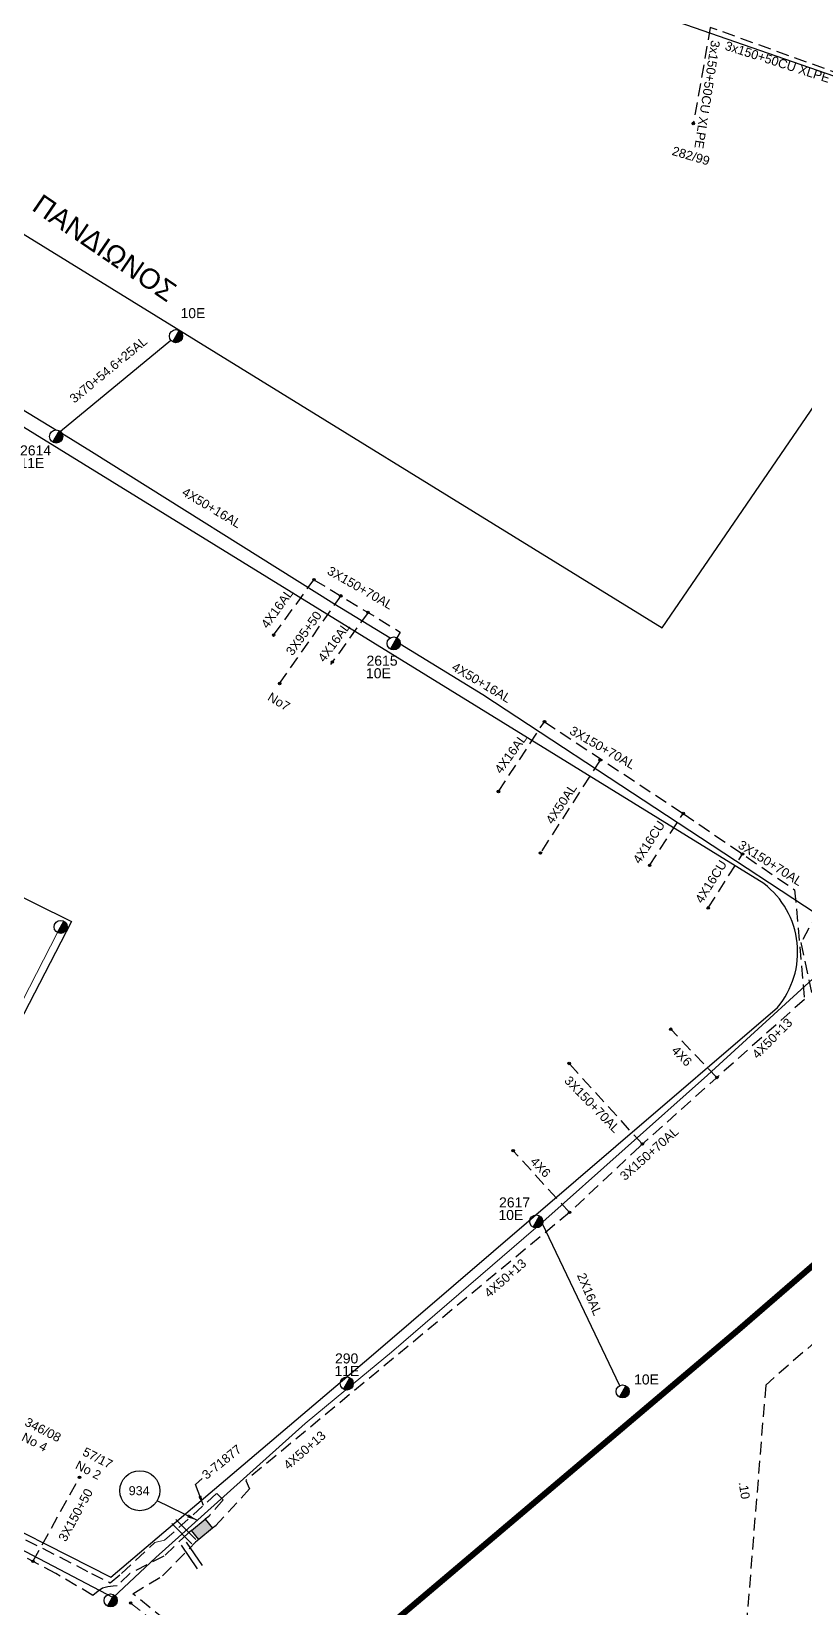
# Model space of a CAD drawing. Header units: millimetres. Extents: x 800 to 1929, y 264 to 786.
# Drawn here: x 943.3 to 1020.7, y 393.5 to 551.1 of the extents above; entities that cross this region are included whole.
import ezdxf

# ---------------------------------------------------------------- set-up
doc = ezdxf.new("R2010")
doc.units = ezdxf.units.MM
doc.linetypes.add('DASHED', pattern=[19.05, 12.7, -6.35])
doc.linetypes.add('DASHEDX2', pattern=[38.1, 25.4, -12.7])
for name, color, linetype in [('Link Box 4 Διευθύνσεων', 7, 'Continuous'), ('Γυμνά εναέρια ΧΤ (1Φ)   2x16AL', 7, 'Continuous'), ('Γυμνά εναέρια ΧΤ (3Φ)   4x16CU', 7, 'Continuous'), ('Γυμνά εναέρια ΧΤ και ΦΟΠ (3Φ)   4x50+16AL', 7, 'Continuous'), ('Επιγραφές - Σχήματα', 7, 'Continuous'), ('Καλώδια ΧΤ   3x150+50AL', 7, 'DASHED'), ('Καλώδια ΧΤ   3x150+50AL XLPE', 7, 'DASHED'), ('Καλώδια ΧΤ   3x150+70AL', 7, 'DASHED'), ('Καλώδια ΧΤ   3x150AL+50XLPE', 7, 'DASHED'), ('Καλώδια ΧΤ   3x95+50CU', 7, 'DASHED'), ('Καλώδια ΧΤ   4x16AL', 7, 'DASHED'), ('Στύλος ΦΜ', 7, 'Continuous'), ('Στύλος ΦΜ @ 1', 7, 'Continuous'), ('Συνδέσεις', 7, 'Continuous'), ('Συνεστραμμένα ΧΤ   3x70+54.6+25 AL', 7, 'SYN_LINE'), ('Συνεστραμμένα ΧΤ   4x120+25 AL', 7, 'SYN_LINE'), ('Τομή', 7, 'Continuous'), ('Υπόβαθρο ΔΕΗ', 7, 'Continuous'), ('Υπόγεια Καλώδια Δικτύου ΧΤ   .10', 7, 'DASHED'), ('Υπόγεια καλώδια Παροχών ΧΤ   4x50AL', 7, 'DASHED'), ('Υπόγεια καλώδια Παροχών ΧΤ   4x6', 7, 'DASHED')]:
    doc.layers.add(name, color=color, linetype=linetype)
doc.layers.add('Άγνωστα', color=7, linetype='Continuous', lineweight=5)
doc.styles.add('arial', font='arial.ttf')
doc.styles.get("Standard").update_dxf_attribs({"font": 'arial.ttf'})
doc.linetypes.add('SYN_LINE', pattern='A,0.5,-0.0001,["/\\/\\/\\/",Standard,S=0.1,R=0,X=0,Y=-0.05],-0.25', length=0.7501)
doc.dimstyles.new('ISO-25', dxfattribs={"dimtxt": 2.5, "dimasz": 1, "dimexe": 1.25, "dimexo": 0.625, "dimtad": 1, "dimtxsty": 'Standard', "dimcen": 2.5, "dimadec": 0, "dimazin": 0, "dimtfac": 1, "dimtmove": 0, "dimatfit": 3, "dimfxl": 1.25, "dimarcsym": 0})

# ---------------------------------------------------------------- blocks, each defined once
blk = doc.blocks.new('LINK BOX 4 ΑΝΑΧΩΡΗΣΕΩΝ')
at = {"layer": 'Link Box 4 Διευθύνσεων', "ltscale": 40}
blk.add_hatch(color=256, dxfattribs=at).paths.add_polyline_path([(-3.54, 0), (-3.54, -4.67), (3.54, -4.67), (3.54, 0)])
for p, q in [((-3.54, 0), (-5.33, 0)), ((5.33, 0), (3.54, 0)), ((-3.54, -4.67), (-5.33, -4.67)), ((5.33, -4.67), (3.54, -4.67))]:
    blk.add_line(p, q, dxfattribs=at)
blk.add_lwpolyline([(-3.54, -4.67), (-3.54, 0), (3.54, 0), (3.54, -4.67)], close=True, dxfattribs=at)
blk = doc.blocks.new('*U37')
at = {"layer": 'Συνδέσεις', "linetype": 'SYN_LINE', "ltscale": 40}
blk.add_hatch(color=256, dxfattribs=at).paths.add_polyline_path([(0.5, -0.01, 1), (-0.5, -0.01, 1)])
at = {"layer": 'Συνδέσεις'}
blk.add_circle((0, -0.01), 0.5, dxfattribs=at)
blk = doc.blocks.new('ΥΠΑΡΧΩΝ ΤΣΙΜΕΝΤΕΝΙΟΣ ΣΤΥΛΟΣ')
at = {"layer": 'Στύλος ΦΜ'}
blk.add_hatch(color=256, dxfattribs=at).paths.add_polyline_path([(-1.29, -2.28, 0.574793), (2.62, 0, 0.268822), (1.3, 2.27)])
blk.add_line((-1.29, -2.28), (1.3, 2.27), dxfattribs=at)
blk.add_circle((0, 0), 2.62, dxfattribs=at)
at = {"layer": 'Στύλος ΦΜ', "flags": 4}
for tag, p in [('ΤΥΠΟΣ', (-4.91, 3.03)), ('ΑΡΙΘΜΟΣ', (-4.68, 8.05))]:
    blk.add_attdef(tag, p, '', height=4, dxfattribs=at)
blk = doc.blocks.new('ΤΟΜΗ')
at = {"layer": 'Τομή', "ltscale": 40}
for p, q in [((-5.68, 0), (5.68, 0)), ((5.68, -2.33), (-5.68, -2.33))]:
    blk.add_line(p, q, dxfattribs=at)

msp = doc.modelspace()

# ---------------------------------------------------------------- linework, layer by layer
at = {"layer": 'Άγνωστα', "color": 2}
msp.add_lwpolyline([(935.667, 441.451), (936.13, 441.941), (945.936, 460.988)], dxfattribs=at)
at = {"layer": 'Άγνωστα', "color": 133}
for points in [[(994.481, 432.074), (1010.956, 446.721), (1025.373, 459.933)], [(975.52, 415.871), (979.355, 419.027), (993.768, 431.457)], [(955.772, 398.509), (970.696, 411.901), (974.762, 415.247)]]:
    msp.add_lwpolyline(points, dxfattribs=at)
at = {"layer": 'Άγνωστα', "color": 5, "linetype": 'DASHED', "ltscale": 0.1}
msp.add_lwpolyline([(952.34, 396.904), (955.671, 399.985), (956.655, 400.225), (961.863, 404.894), (962.495, 404.267), (961.065, 402.606)], dxfattribs=at)
at = {"layer": 'Άγνωστα', "linetype": 'DASHED', "ltscale": 0.1}
msp.add_lwpolyline([(953.195, 393.973), (966.066, 383.809), (950.191, 359.451)], dxfattribs=at)
at = {"layer": 'Γυμνά εναέρια ΧΤ (1Φ)   2x16AL', "color": 133}
msp.add_lwpolyline([(994.377, 431.982), (1002.159, 415.683)], dxfattribs=at)
at = {"layer": 'Γυμνά εναέρια ΧΤ (3Φ)   4x16CU', "color": 5, "linetype": 'DASHED', "ltscale": 0.1}
for points in [[(1005.159, 467.71), (1008.524, 472.902)], [(1011.022, 463.455), (1014.451, 468.846)]]:
    msp.add_lwpolyline(points, dxfattribs=at)
at = {"layer": 'Γυμνά εναέρια ΧΤ και ΦΟΠ (3Φ)   4x50+16AL', "color": 6}
for points in [[(912.624, 530.98), (931.637, 519.88), (945.839, 511.259)], [(946.368, 510.937), (949.35, 509.127), (973.568, 493.923), (979.216, 490.473)], [(980.217, 489.861), (988.479, 484.814), (1025.221, 460.656)]]:
    msp.add_lwpolyline(points, dxfattribs=at)
at = {"layer": 'Γυμνά εναέρια ΧΤ και ΦΟΠ (3Φ)   4x50+16AL', "color": 5, "linetype": 'DASHED', "ltscale": 0.1}
msp.add_lwpolyline([(930.153, 405.133), (930.846, 406.328), (949.353, 396.904)], dxfattribs=at)
at = {"layer": 'Επιγραφές - Σχήματα', "color": 5, "linetype": 'DASHED', "ltscale": 0.1}
msp.add_lwpolyline([(949.353, 396.904), (951.202, 395.97), (952.34, 396.904)], dxfattribs=at)
at = {"layer": 'Επιγραφές - Σχήματα'}
msp.add_circle((954.174, 405.176), 2, dxfattribs=at)
at = {"layer": 'Καλώδια ΧΤ   3x150+50AL', "color": 6, "ltscale": 0.1}
msp.add_lwpolyline([(959.001, 400.921), (956.588, 398.632), (953.183, 396.904), (951.909, 395.648), (951.505, 395.614), (950.966, 395.547), (950.427, 395.412), (950.022, 395.143), (949.483, 394.705), (945.755, 396.904), (933.306, 403.491)], dxfattribs=at)
at = {"layer": 'Καλώδια ΧΤ   3x150+50AL XLPE', "color": 6, "linetype": 'DASHED', "ltscale": 0.1}
msp.add_lwpolyline([(943.482, 398.106), (948.143, 406.513)], dxfattribs=at)
at = {"layer": 'Καλώδια ΧΤ   3x150+70AL', "color": 6, "ltscale": 0.1}
msp.add_lwpolyline([(971.593, 496.289), (980.215, 491.053), (979.887, 490.489)], dxfattribs=at)
at = {"layer": 'Καλώδια ΧΤ   3x150+70AL', "color": 5, "ltscale": 0.1}
for points in [[(994.641, 482.088), (1008.524, 472.902), (1019.67, 465.274), (1020.646, 454.314), (1004.188, 439.614), (997.157, 433.002), (964.778, 406.198), (965.155, 405.378), (961.735, 401.646)], [(1004.441, 439.84), (997.112, 447.898)]]:
    msp.add_lwpolyline(points, dxfattribs=at)
at = {"layer": 'Καλώδια ΧΤ   3x150+70AL', "color": 27, "linetype": 'DASHED', "ltscale": 0.1}
msp.add_lwpolyline([(968.658, 348.818), (969.695, 352.83), (965.914, 353.778), (950.555, 358.097), (967.116, 383.936), (953.461, 394.874), (956.437, 396.661), (959.74, 400.017)], dxfattribs=at)
at = {"layer": 'Καλώδια ΧΤ   3x150AL+50XLPE', "color": 173, "ltscale": 0.1}
msp.add_lwpolyline([(1026.56, 557.35), (1026.56, 557.312), (1026.691, 556.813), (1025.793, 557.051), (1025.424, 557.197), (1024.448, 546.756), (1011.233, 551.527), (1009.534, 541.913)], dxfattribs=at)
at = {"layer": 'Καλώδια ΧΤ   3x95+50CU', "color": 6, "linetype": 'DASHED', "ltscale": 0.1}
msp.add_lwpolyline([(968.151, 485.903), (974.278, 494.658)], dxfattribs=at)
at = {"layer": 'Καλώδια ΧΤ   4x16AL', "color": 6, "ltscale": 0.1}
for points in [[(967.554, 490.738), (971.593, 496.289)], [(976.997, 493.007), (973.25, 487.797)]]:
    msp.add_lwpolyline(points, dxfattribs=at)
at = {"layer": 'Καλώδια ΧΤ   4x16AL', "color": 5, "ltscale": 0.1}
msp.add_lwpolyline([(990.038, 475.099), (994.641, 482.088)], dxfattribs=at)
at = {"layer": 'Συνεστραμμένα ΧΤ   3x70+54.6+25 AL', "color": 6, "ltscale": 10}
msp.add_lwpolyline([(957.283, 520.224), (946.231, 511.102)], dxfattribs=at)
at = {"layer": 'Συνεστραμμένα ΧΤ   4x120+25 AL', "color": 133, "linetype": 'Continuous', "ltscale": 10}
msp.add_lwpolyline([(891.848, 425.74), (915.188, 413.519), (951.513, 394.508), (955.772, 398.509)], dxfattribs=at)
at = {"layer": 'Υπόβαθρο ΔΕΗ', "linetype": 'DASHEDX2', "ltscale": 0.5, "const_width": 0.6, "flags": 128}
msp.add_lwpolyline([(832.344, 284.266), (856.857, 300.347), (889.55, 315.802), (934.941, 354.308), (1014.073, 421.285), (1149.871, 538.765), (1218.128, 597.608), (1288.246, 657.352), (1365.983, 724.094), (1393.161, 747.604), (1397.349, 751.092), (1399.044, 752.188), (1401.238, 753.184), (1426.765, 765.542)], dxfattribs=at)
at = {"layer": 'Υπόβαθρο ΔΕΗ'}
msp.add_lwpolyline([(1025.875, 525.424), (1024.468, 546.341), (1024.468, 546.341), (910.812, 585.772), (900.376, 576.86), (905.701, 553.548), (951.386, 525.424), (1006.414, 491.466), (1026.328, 520.543), (1025.875, 525.421)], dxfattribs=at)
msp.add_lwpolyline([(919.988, 525.424), (912.876, 529.718), (911.227, 525.424), (886.607, 476.003), (884.555, 471.955), (882.021, 467.255), (873.643, 450.49), (869.247, 442.542), (865.641, 435.336), (872.146, 432.579), (888.647, 428.764), (909.991, 417.572), (916.07, 419.984), (939.896, 465.767), (947.342, 462.089), (921.289, 411.717), (951.28, 396.528), (977.318, 418.638), (1001.774, 439.62), (1017.944, 453.492, 0.4271741), (1016.597, 465.89)], format="xyb", close=True, dxfattribs=at)
at = {"layer": 'Υπόγεια Καλώδια Δικτύου ΧΤ   .10', "color": 7, "ltscale": 0.1}
msp.add_lwpolyline([(1026.629, 517.834), (1022.026, 463.088), (1020.302, 459.987), (1027.668, 425.255), (1016.775, 415.744), (1014.577, 388.549)], dxfattribs=at)
at = {"layer": 'Υπόγεια καλώδια Παροχών ΧΤ   4x50AL', "color": 5, "ltscale": 0.1}
msp.add_lwpolyline([(1000.217, 478.238), (994.239, 468.943)], dxfattribs=at)
at = {"layer": 'Υπόγεια καλώδια Παροχών ΧΤ   4x6', "color": 5, "ltscale": 0.1}
for points in [[(1011.89, 446.498), (1007.276, 451.319)], [(997.157, 433.002), (991.51, 439.174)]]:
    msp.add_lwpolyline(points, dxfattribs=at)

# ---------------------------------------------------------------- block references
at = {"layer": 'Link Box 4 Διευθύνσεων', "xscale": 0.2500000000000411, "yscale": 0.2500000000000411, "zscale": 0.2500000000000411, "rotation": 39.23488822102662}
msp.add_blockref('LINK BOX 4 ΑΝΑΧΩΡΗΣΕΩΝ', (960.033, 401.763), dxfattribs=at)
at = {"layer": 'Στύλος ΦΜ @ 1', "ltscale": 40}
ref = msp.add_blockref('ΥΠΑΡΧΩΝ ΤΣΙΜΕΝΤΕΝΙΟΣ ΣΤΥΛΟΣ', (957.788, 520.641), dxfattribs=dict(at, xscale=0.25, yscale=0.25, zscale=0.25))
ref.add_attrib('ΤΥΠΟΣ', '10E', (958.242, 522.446), dxfattribs={"layer": 'Στύλος ΦΜ', "height": 1, "flags": 4})
ref = msp.add_blockref('ΥΠΑΡΧΩΝ ΤΣΙΜΕΝΤΕΝΙΟΣ ΣΤΥΛΟΣ', (945.804, 510.606), dxfattribs=dict(at, xscale=0.25, yscale=0.25, zscale=0.25))
ref.add_attrib('ΤΥΠΟΣ', '11E', (942.13, 507.463), dxfattribs={"layer": 'Στύλος ΦΜ', "height": 1, "flags": 4})
ref.add_attrib('ΑΡΙΘΜΟΣ', '2614', (942.189, 508.719), dxfattribs={"layer": 'Στύλος ΦΜ', "height": 1, "flags": 4})
ref = msp.add_blockref('ΥΠΑΡΧΩΝ ΤΣΙΜΕΝΤΕΝΙΟΣ ΣΤΥΛΟΣ', (979.565, 489.92), dxfattribs=dict(at, xscale=0.25, yscale=0.25, zscale=0.25))
ref.add_attrib('ΤΥΠΟΣ', '10E', (976.79, 486.433), dxfattribs={"layer": 'Στύλος ΦΜ', "height": 1, "flags": 4})
ref.add_attrib('ΑΡΙΘΜΟΣ', '2615', (976.849, 487.689), dxfattribs={"layer": 'Στύλος ΦΜ', "height": 1, "flags": 4})
at = {"layer": 'Στύλος ΦΜ @ 1', "ltscale": 40, "xscale": 0.25, "yscale": 0.25, "zscale": 0.25}
for p in [(946.258, 461.557), (951.253, 394.202)]:
    msp.add_blockref('ΥΠΑΡΧΩΝ ΤΣΙΜΕΝΤΕΝΙΟΣ ΣΤΥΛΟΣ', p, dxfattribs=at)
at = {"layer": 'Στύλος ΦΜ @ 1', "ltscale": 40}
ref = msp.add_blockref('ΥΠΑΡΧΩΝ ΤΣΙΜΕΝΤΕΝΙΟΣ ΣΤΥΛΟΣ', (993.827, 432.109), dxfattribs=dict(at, xscale=0.25, yscale=0.25, zscale=0.25))
ref.add_attrib('ΤΥΠΟΣ', '10E', (990.042, 432.251), dxfattribs={"layer": 'Στύλος ΦΜ', "height": 1, "flags": 4})
ref.add_attrib('ΑΡΙΘΜΟΣ', '2617', (990.102, 433.507), dxfattribs={"layer": 'Στύλος ΦΜ', "height": 1, "flags": 4})
at = {"layer": 'Στύλος ΦΜ @ 1', "ltscale": 40, "xscale": 0.25, "yscale": 0.25, "zscale": 0.25}
msp.add_blockref('ΥΠΑΡΧΩΝ ΤΣΙΜΕΝΤΕΝΙΟΣ ΣΤΥΛΟΣ', (974.866, 415.893), dxfattribs=at).add_auto_attribs({'ΤΥΠΟΣ': '11E', 'ΑΡΙΘΜΟΣ': '290'})
at = {"layer": 'Στύλος ΦΜ @ 1', "ltscale": 40}
ref = msp.add_blockref('ΥΠΑΡΧΩΝ ΤΣΙΜΕΝΤΕΝΙΟΣ ΣΤΥΛΟΣ', (1002.465, 415.104), dxfattribs=dict(at, xscale=0.25, yscale=0.25, zscale=0.25))
ref.add_attrib('ΤΥΠΟΣ', '10E', (1003.611, 415.8), dxfattribs={"layer": 'Στύλος ΦΜ', "height": 1, "flags": 4})
at = {"layer": 'Συνδέσεις', "xscale": 0.25, "yscale": 0.25, "zscale": 0.25}
for p in [(1009.534, 541.913), (971.596, 496.301), (974.282, 494.67), (977, 493.019), (967.557, 490.75), (973.434, 488.06), (968.154, 485.914), (994.644, 482.099), (1000.221, 478.25), (990.042, 475.11), (1008.527, 472.914), (994.242, 468.955), (1014.454, 468.858), (1005.162, 467.721), (1011.025, 463.466), (1007.279, 451.33), (997.115, 447.91), (1011.893, 446.509), (1004.444, 439.852), (991.513, 439.186), (994.377, 431.982), (997.161, 433.013), (948.143, 406.513), (943.482, 398.106), (953.263, 393.948)]:
    msp.add_blockref('*U37', p, dxfattribs=at)
at = {"layer": 'Τομή'}
for p, xscale, yscale, zscale, rotation in [((958.782, 401.293), 0.2500000000000309, 0.2500000000000309, 0.2500000000000309, 314.869320862614), ((959.616, 398.861), 0.2499999999999981, 0.2499999999999981, 0.2499999999999981, 303.9004786196569)]:
    msp.add_blockref('ΤΟΜΗ', p, dxfattribs=dict(at, xscale=xscale, yscale=yscale, zscale=zscale, rotation=rotation))

# ---------------------------------------------------------------- texts
at = {"layer": 'Άγνωστα', "char_height": 0.9, "attachment_point": 1, "style": 'arial'}
for insert, rotation in [((1015.316, 448.94), 45.11052), ((988.519, 425.111), 41.25179), ((968.443, 407.908), 41.07055)]:
    msp.add_mtext('4X50+13', dxfattribs=dict(at, insert=insert, rotation=rotation))
at = {"layer": 'Γυμνά εναέρια ΧΤ (1Φ)   2x16AL', "color": 7, "insert": (998.713, 427.072), "char_height": 0.9, "width": 84.18588, "attachment_point": 1, "rotation": 292.64268}
msp.add_mtext('2X16AL', dxfattribs=at)
at = {"layer": 'Γυμνά εναέρια ΧΤ (3Φ)   4x16CU', "color": 7, "char_height": 0.9, "width": 84.18588, "attachment_point": 1}
for insert, rotation in [((1003.418, 468.289), 57.13082), ((1009.653, 464.318), 57.86452)]:
    msp.add_mtext('4X16CU', dxfattribs=dict(at, insert=insert, rotation=rotation))
at = {"layer": 'Γυμνά εναέρια ΧΤ και ΦΟΠ (3Φ)   4x50+16AL', "color": 7, "char_height": 0.9, "width": 84.18588, "attachment_point": 1, "rotation": 329.14333}
for insert in [(958.763, 505.57), (985.751, 488.082)]:
    msp.add_mtext('4X50+16AL', dxfattribs=dict(at, insert=insert))
at = {"layer": 'Επιγραφές - Σχήματα'}
for s, insert, char_height, width, attachment_point, rotation in [('282/99', (1007.578, 539.654), 0.9, 3.54108, 1, 343.66044), ('ΠΑΝΔΙΩΝΟΣ', (944.386, 534.968), 2, 15.00172, 1, 325.66683), ('3-71877', (962.359, 408.045), 0.9, 9.93818, 5, 38.96568)]:
    msp.add_mtext(s, dxfattribs=dict(at, insert=insert, char_height=char_height, width=width, attachment_point=attachment_point, rotation=rotation))
at = {"layer": 'Επιγραφές - Σχήματα', "ltscale": 40, "insert": (967.331, 485.078), "char_height": 0.9, "attachment_point": 1, "rotation": 328.8971, "style": 'arial'}
msp.add_mtext('No7', dxfattribs=at)
at = {"layer": 'Επιγραφές - Σχήματα', "color": 7, "char_height": 0.9, "width": 84.18588, "attachment_point": 1, "rotation": 333}
for s, insert in [('346/08', (942.978, 412.546)), ('No 4', (942.673, 411.042)), ('57/17', (948.765, 409.564)), ('No 2', (948.039, 408.24))]:
    msp.add_mtext(s, dxfattribs=dict(at, insert=insert))
at = {"layer": 'Επιγραφές - Σχήματα', "insert": (954.108, 405.168), "char_height": 0.9, "width": 9.93818, "attachment_point": 5}
msp.add_mtext('934', dxfattribs=at)
at = {"layer": 'Καλώδια ΧΤ   3x150+70AL', "color": 7, "char_height": 0.9, "width": 84.18588, "attachment_point": 1}
for insert, rotation in [((973.278, 497.688), 330.14601), ((997.516, 481.704), 330.14601), ((1014.404, 470.29), 327.56312), ((997.204, 446.748), 314.15057), ((1002.086, 436.806), 41.48485)]:
    msp.add_mtext('3X150+70AL', dxfattribs=dict(at, insert=insert, rotation=rotation))
at = {"layer": 'Καλώδια ΧΤ   3x150AL+50XLPE', "char_height": 0.9, "width": 12.82773, "attachment_point": 1}
for insert, rotation in [((1012.216, 550.141), 261.1048), ((1012.892, 550.171), 342.18415)]:
    msp.add_mtext('3x150+50CU XLPE', dxfattribs=dict(at, insert=insert, rotation=rotation))
at = {"layer": 'Καλώδια ΧΤ   3x95+50CU', "insert": (968.71, 489.148), "char_height": 0.9, "width": 84.18588, "attachment_point": 1, "rotation": 53.94228}
msp.add_mtext('3X95+50', dxfattribs=at)
at = {"layer": 'Καλώδια ΧΤ   4x16AL', "color": 7, "char_height": 0.9, "width": 84.18588, "attachment_point": 1}
for s, insert, rotation in [('4X16AL', (966.221, 491.865), 53.94228), ('4X16AL', (971.905, 488.497), 53.94228), ('4X16AL', (989.579, 477.346), 53.94228), ('3Χ150+50', (945.972, 400.425), 61.499)]:
    msp.add_mtext(s, dxfattribs=dict(at, insert=insert, rotation=rotation))
at = {"layer": 'Συνεστραμμένα ΧΤ   3x70+54.6+25 AL', "color": 7, "insert": (947.043, 514.587), "char_height": 0.9, "width": 84.18588, "attachment_point": 1, "rotation": 39.46812}
msp.add_mtext('3x70+54.6+25AL', dxfattribs=at)
at = {"layer": 'Υπόγεια Καλώδια Δικτύου ΧΤ   .10', "color": 7, "insert": (1014.952, 406.14), "char_height": 0.9, "width": 84.18588, "attachment_point": 1, "rotation": 278.8001}
msp.add_mtext('.10', dxfattribs=at)
at = {"layer": 'Υπόγεια καλώδια Παροχών ΧΤ   4x50AL', "color": 7, "insert": (994.709, 472.259), "char_height": 0.9, "width": 84.18588, "attachment_point": 1, "rotation": 56.28033}
msp.add_mtext('4X50AL', dxfattribs=at)
at = {"layer": 'Υπόγεια καλώδια Παροχών ΧΤ   4x6', "color": 7, "char_height": 0.9, "width": 84.18588, "attachment_point": 1, "rotation": 314.07722}
for insert in [(1007.934, 449.761), (993.8, 438.646)]:
    msp.add_mtext('4X6', dxfattribs=dict(at, insert=insert))

# ---------------------------------------------------------------- leaders
at = {"layer": 'Επιγραφές - Σχήματα'}
for points in [[(960.526, 403.695), (959.726, 405.801), (960.401, 406.395)], [(959.887, 402.223), (955.895, 404.156)]]:
    msp.add_leader(points, dimstyle='ISO-25', override={"dimgap": 0.625, "dimtad": 0}, dxfattribs=at)

doc.saveas('drawing.dxf')
